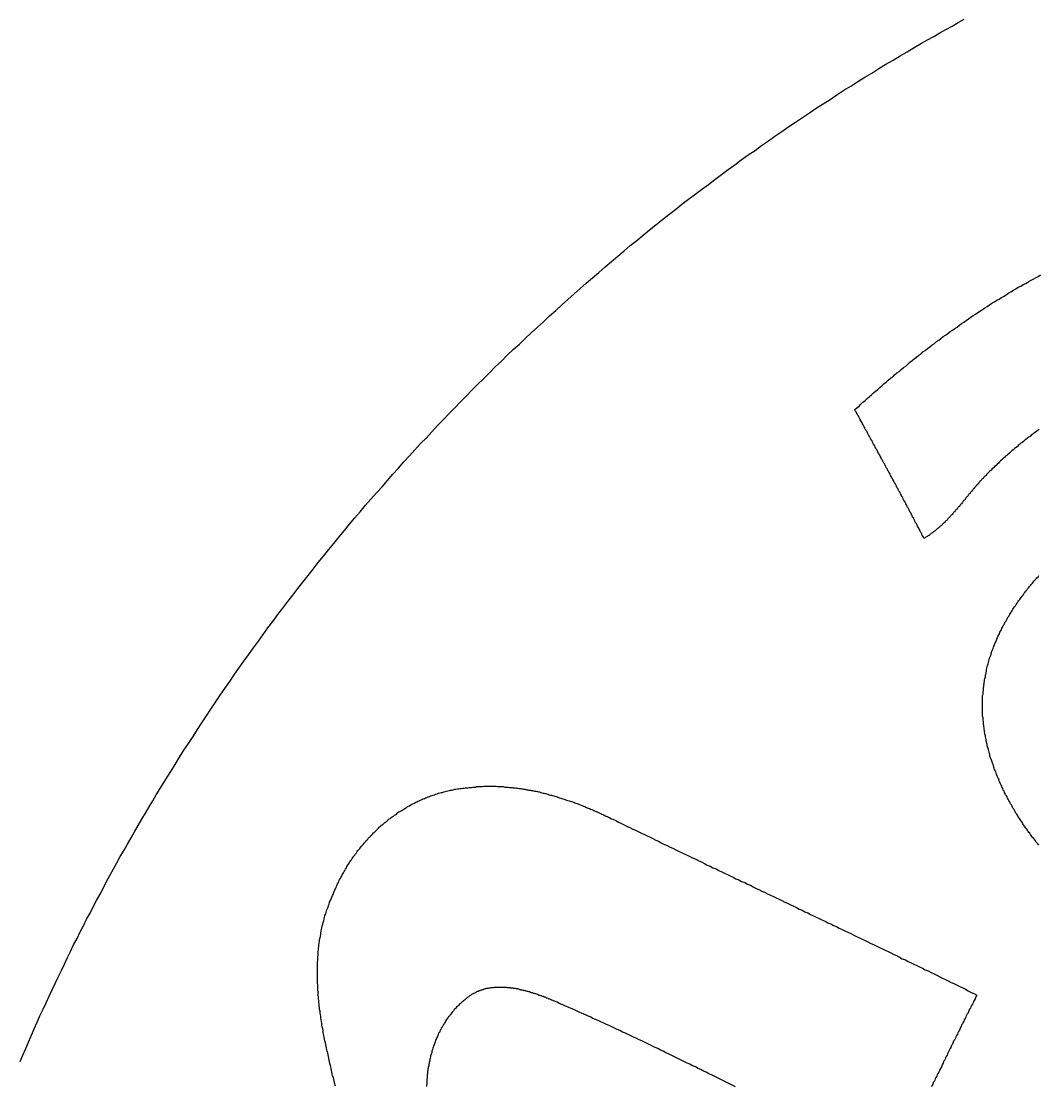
# Model space of a CAD drawing. Extents: x 61 to 163, y 47 to 87.
# Drawn here: x 66.123 to 70.293, y 62.933 to 67.299 of the extents above; entities that cross this region are included whole.
import ezdxf

# ---------------------------------------------------------------- set-up
doc = ezdxf.new("R2010")
doc.units = 0
doc.layers.get('0').update_dxf_attribs({"linetype": 'CONTINUOUS'})
doc.layers.add('GRAVIRANJE', color=3, linetype='CONTINUOUS')

msp = doc.modelspace()

# ---------------------------------------------------------------- linework, layer by layer
msp.add_circle((74.3058, 59.607), 13)
at = {"layer": 'GRAVIRANJE'}
for points in [[(66.118, 63.0323), (66.129, 63.059), (66.1415, 63.0857), (66.1525, 63.1123), (66.1651, 63.1406), (66.176, 63.1672), (66.1886, 63.1939), (66.1996, 63.2205), (66.2121, 63.2472), (66.2247, 63.2738), (66.2372, 63.3005), (66.2497, 63.3272), (66.2623, 63.3523), (66.2748, 63.3789), (66.2874, 63.4056), (66.2999, 63.4322), (66.3125, 63.4589), (66.325, 63.484), (66.3376, 63.5106), (66.3517, 63.5373), (66.3642, 63.564), (66.3783, 63.589), (66.3909, 63.6157), (66.405, 63.6408), (66.4175, 63.6675), (66.4317, 63.6925), (66.4458, 63.7192), (66.4599, 63.7443), (66.4724, 63.771), (66.4865, 63.796), (66.5007, 63.8227), (66.5148, 63.8478), (66.5289, 63.8729), (66.5446, 63.8995), (66.5587, 63.9246), (66.5728, 63.9497), (66.5869, 63.9748), (66.6026, 63.9999), (66.6167, 64.0266), (66.6324, 64.0517), (66.6465, 64.0767), (66.6622, 64.1018), (66.6763, 64.1269), (66.692, 64.152), (66.7076, 64.1771), (66.7233, 64.2022), (66.739, 64.2257), (66.7531, 64.2508), (66.7719, 64.2806), (66.7892, 64.3088), (66.808, 64.3371), (66.8268, 64.3653), (66.8456, 64.3935), (66.8629, 64.4217), (66.8817, 64.45), (66.9005, 64.4782), (66.9194, 64.5064), (66.9382, 64.5346), (66.957, 64.5629), (66.9774, 64.5911), (66.9962, 64.6178), (67.015, 64.646), (67.0354, 64.6742), (67.0542, 64.7009), (67.0746, 64.7291), (67.095, 64.7558), (67.1138, 64.784), (67.1342, 64.8106), (67.1546, 64.8373), (67.175, 64.8655), (67.1953, 64.8922), (67.2157, 64.9188), (67.2361, 64.9455), (67.2565, 64.9722), (67.2769, 64.9988), (67.2988, 65.0255), (67.3192, 65.0521), (67.3396, 65.0788), (67.3616, 65.1055), (67.3835, 65.1321), (67.4039, 65.1572), (67.4259, 65.1839), (67.4478, 65.2105), (67.4682, 65.2356), (67.4902, 65.2623), (67.5121, 65.2874), (67.5341, 65.314), (67.556, 65.3391), (67.5795, 65.3642), (67.6015, 65.3893), (67.6235, 65.416), (67.6454, 65.441), (67.6689, 65.4661), (67.6909, 65.4912), (67.7144, 65.5163), (67.7364, 65.5414), (67.7599, 65.5665), (67.7834, 65.59), (67.8054, 65.6151), (67.8289, 65.6402), (67.8524, 65.6637), (67.8759, 65.6888), (67.8995, 65.7139), (67.923, 65.7374), (67.9465, 65.7609), (67.97, 65.786), (67.9935, 65.8096), (68.0186, 65.8331), (68.0422, 65.8566), (68.0657, 65.8817), (68.0908, 65.9052), (68.1143, 65.9287), (68.1394, 65.9523), (68.1645, 65.9742), (68.188, 65.9977), (68.2131, 66.0213), (68.2382, 66.0448), (68.2633, 66.0667), (68.2884, 66.0903), (68.3134, 66.1122), (68.3385, 66.1357), (68.3636, 66.1577), (68.3887, 66.1812), (68.4138, 66.2032), (68.4389, 66.2251), (68.464, 66.2471), (68.4906, 66.269), (68.5157, 66.291), (68.5424, 66.3129), (68.5675, 66.3349), (68.5941, 66.3568), (68.6192, 66.3788), (68.6459, 66.3992), (68.6726, 66.4211), (68.6976, 66.4431), (68.7243, 66.4635), (68.751, 66.4854), (68.7776, 66.5058), (68.8043, 66.5262), (68.8309, 66.5482), (68.8576, 66.5685), (68.8843, 66.5889), (68.9109, 66.6093), (68.9391, 66.6297), (68.9658, 66.6501), (68.9925, 66.6705), (69.0207, 66.6909), (69.0473, 66.7097), (69.074, 66.7301), (69.1022, 66.7505), (69.1305, 66.7693), (69.1571, 66.7897), (69.1853, 66.8085), (69.212, 66.8273), (69.2402, 66.8461), (69.2685, 66.8665), (69.2967, 66.8853), (69.3249, 66.9041), (69.3531, 66.923), (69.3814, 66.9418), (69.4096, 66.9606), (69.4378, 66.9778), (69.466, 66.9967), (69.4943, 67.0155), (69.5225, 67.0327), (69.5523, 67.0515), (69.5805, 67.0688), (69.6087, 67.086), (69.6385, 67.1049), (69.6668, 67.1221), (69.6966, 67.1394), (69.7248, 67.1566), (69.7546, 67.1739), (69.7828, 67.1911), (69.8126, 67.2084), (69.8377, 67.2225), (69.8628, 67.2366), (69.8879, 67.2507), (69.913, 67.2648), (69.9381, 67.2789), (69.9632, 67.293), (69.9882, 67.3072)], [(70.2956, 65.6245), (70.2909, 65.6214), (70.2846, 65.6167), (70.2799, 65.6135), (70.2736, 65.6088), (70.2689, 65.6057), (70.2627, 65.601), (70.258, 65.5963), (70.2517, 65.5932), (70.247, 65.5884), (70.2407, 65.5837), (70.236, 65.5806), (70.2313, 65.5759), (70.225, 65.5712), (70.2203, 65.5681), (70.2141, 65.5634), (70.2094, 65.5587), (70.2046, 65.5539), (70.1984, 65.5492), (70.1937, 65.5461), (70.189, 65.5414), (70.1827, 65.5367), (70.178, 65.532), (70.1733, 65.5273), (70.167, 65.5226), (70.1623, 65.5179), (70.1576, 65.5147), (70.1529, 65.51), (70.1482, 65.5053), (70.1419, 65.5006), (70.1372, 65.4959), (70.1325, 65.4912), (70.1278, 65.4865), (70.1231, 65.4818), (70.1184, 65.4771), (70.1121, 65.4724), (70.1074, 65.4677), (70.1027, 65.463), (70.098, 65.4583), (70.0933, 65.4536), (70.0886, 65.4489), (70.0839, 65.4442), (70.0792, 65.4395), (70.0776, 65.4363), (70.0745, 65.4348), (70.0729, 65.4332), (70.0714, 65.4301), (70.0682, 65.4285), (70.0666, 65.4269), (70.0651, 65.4238), (70.0635, 65.4222), (70.0604, 65.4207), (70.0588, 65.4175), (70.0572, 65.416), (70.0557, 65.4144), (70.0525, 65.4112), (70.051, 65.4097), (70.0494, 65.4081), (70.0478, 65.405), (70.0447, 65.4034), (70.0431, 65.4003), (70.0416, 65.3987), (70.04, 65.3971), (70.0384, 65.394), (70.0353, 65.3924), (70.0337, 65.3909), (70.0321, 65.3877), (70.0306, 65.3862), (70.0274, 65.383), (70.0259, 65.3815), (70.0243, 65.3799), (70.0227, 65.3767), (70.0212, 65.3752), (70.0196, 65.372), (70.0165, 65.3705), (70.0149, 65.3673), (70.0133, 65.3658), (70.0118, 65.3642), (70.0102, 65.3611), (70.0071, 65.3595), (70.0055, 65.3564), (70.0039, 65.3548), (70.0024, 65.3517), (70.0008, 65.3501), (69.9992, 65.3485), (69.9961, 65.3454), (69.9945, 65.3438), (69.9929, 65.3407), (69.9914, 65.3391), (69.9898, 65.336), (69.9882, 65.3344), (69.9851, 65.3328), (69.9835, 65.3297), (69.982, 65.3281), (69.9804, 65.325), (69.9788, 65.3234), (69.9773, 65.3203), (69.9741, 65.3187), (69.9726, 65.3172), (69.971, 65.314), (69.9694, 65.3125), (69.9679, 65.3093), (69.9647, 65.3077), (69.9632, 65.3062), (69.9616, 65.303), (69.96, 65.3015), (69.9584, 65.2983), (69.9553, 65.2968), (69.9537, 65.2952), (69.9522, 65.2921), (69.9506, 65.2905), (69.949, 65.2874), (69.9459, 65.2858), (69.9443, 65.2842), (69.9428, 65.2811), (69.9412, 65.2795), (69.9396, 65.2764), (69.9365, 65.2748), (69.9349, 65.2732), (69.9334, 65.2701), (69.9318, 65.2685), (69.9287, 65.267), (69.9271, 65.2638), (69.9255, 65.2623), (69.9239, 65.2607), (69.9208, 65.2576), (69.9192, 65.256), (69.9177, 65.2544), (69.9161, 65.2513), (69.913, 65.2497), (69.9114, 65.2482), (69.9098, 65.2466), (69.9067, 65.2435), (69.9051, 65.2419), (69.9036, 65.2403), (69.9004, 65.2372), (69.8989, 65.2356), (69.8973, 65.234), (69.8942, 65.2325), (69.8926, 65.2293), (69.891, 65.2278), (69.8879, 65.2262), (69.8863, 65.2246), (69.8847, 65.2231), (69.8816, 65.2199), (69.88, 65.2184), (69.8769, 65.2168), (69.8753, 65.2152), (69.8738, 65.2137), (69.8706, 65.2105), (69.8691, 65.209), (69.8659, 65.2074), (69.8644, 65.2058), (69.8612, 65.2042), (69.8597, 65.2027), (69.8565, 65.2011), (69.8549, 65.1995), (69.8518, 65.198), (69.8502, 65.1948), (69.8471, 65.1933), (69.8455, 65.1917), (69.8424, 65.1901), (69.8408, 65.1886), (69.8377, 65.187), (69.8361, 65.1854), (69.833, 65.1839), (69.8299, 65.1823), (69.8283, 65.1807), (69.8252, 65.1792), (69.8236, 65.1776), (69.8204, 65.1823), (69.8189, 65.187), (69.8157, 65.1901), (69.8142, 65.1948), (69.8126, 65.1995), (69.8095, 65.2027), (69.8079, 65.2074), (69.8063, 65.2121), (69.8032, 65.2152), (69.8016, 65.2199), (69.7985, 65.2246), (69.7969, 65.2278), (69.7954, 65.2325), (69.7922, 65.2372), (69.7907, 65.2403), (69.7875, 65.245), (69.7859, 65.2497), (69.7844, 65.2529), (69.7812, 65.2576), (69.7797, 65.2623), (69.7765, 65.2654), (69.775, 65.2701), (69.7734, 65.2748), (69.7703, 65.278), (69.7687, 65.2827), (69.7656, 65.2874), (69.764, 65.2905), (69.7624, 65.2952), (69.7593, 65.2999), (69.7577, 65.303), (69.7546, 65.3077), (69.753, 65.3125), (69.7514, 65.3156), (69.7483, 65.3203), (69.7467, 65.325), (69.7436, 65.3281), (69.742, 65.3328), (69.7389, 65.336), (69.7373, 65.3407), (69.7358, 65.3454), (69.7326, 65.3485), (69.7311, 65.3532), (69.7279, 65.3579), (69.7264, 65.3611), (69.7248, 65.3658), (69.7217, 65.3705), (69.7201, 65.3736), (69.7169, 65.3783), (69.7154, 65.383), (69.7122, 65.3862), (69.7107, 65.3909), (69.7091, 65.3956), (69.706, 65.3987), (69.7044, 65.4034), (69.7013, 65.4065), (69.6997, 65.4112), (69.6981, 65.416), (69.695, 65.4191), (69.6934, 65.4238), (69.6903, 65.4285), (69.6887, 65.4316), (69.6856, 65.4363), (69.684, 65.441), (69.6824, 65.4442), (69.6793, 65.4489), (69.6777, 65.4536), (69.6746, 65.4567), (69.673, 65.4614), (69.6699, 65.4661), (69.6683, 65.4693), (69.6668, 65.474), (69.6636, 65.4771), (69.6621, 65.4818), (69.6589, 65.4865), (69.6574, 65.4897), (69.6542, 65.4944), (69.6527, 65.4991), (69.6495, 65.5022), (69.6479, 65.5069), (69.6464, 65.5116), (69.6432, 65.5147), (69.6417, 65.5194), (69.6385, 65.5242), (69.637, 65.5273), (69.6338, 65.532), (69.6323, 65.5351), (69.6307, 65.5398), (69.6276, 65.5445), (69.626, 65.5477), (69.6229, 65.5524), (69.6213, 65.5571), (69.6182, 65.5602), (69.6166, 65.5649), (69.6135, 65.5696), (69.6119, 65.5728), (69.6103, 65.5775), (69.6072, 65.5806), (69.6056, 65.5853), (69.6025, 65.59), (69.6009, 65.5932), (69.5978, 65.5979), (69.5962, 65.6026), (69.5946, 65.6057), (69.5915, 65.6104), (69.5899, 65.6151), (69.5868, 65.6182), (69.5852, 65.6229), (69.5821, 65.6261), (69.5805, 65.6308), (69.5774, 65.6355), (69.5758, 65.6386), (69.5742, 65.6433), (69.5711, 65.648), (69.5695, 65.6512), (69.5664, 65.6559), (69.5648, 65.6606), (69.5617, 65.6637), (69.5601, 65.6684), (69.557, 65.6731), (69.5554, 65.6763), (69.5539, 65.681), (69.5507, 65.6841), (69.5492, 65.6888), (69.546, 65.6935), (69.5445, 65.6967), (69.5413, 65.7014), (69.5397, 65.7061), (69.5476, 65.7139), (69.557, 65.7202), (69.5648, 65.728), (69.5727, 65.7359), (69.5821, 65.7437), (69.5899, 65.7515), (69.5993, 65.7594), (69.6072, 65.7672), (69.6166, 65.7751), (69.6244, 65.7813), (69.6338, 65.7892), (69.6417, 65.797), (69.6511, 65.8049), (69.6589, 65.8111), (69.6683, 65.819), (69.6762, 65.8268), (69.6856, 65.8346), (69.695, 65.8409), (69.7028, 65.8488), (69.7122, 65.8566), (69.7217, 65.8629), (69.7295, 65.8707), (69.7389, 65.8786), (69.7483, 65.8848), (69.7562, 65.8927), (69.7656, 65.9005), (69.775, 65.9068), (69.7828, 65.9146), (69.7922, 65.9209), (69.8016, 65.9287), (69.811, 65.935), (69.8189, 65.9429), (69.8283, 65.9491), (69.8377, 65.957), (69.8471, 65.9632), (69.8565, 65.9711), (69.8659, 65.9774), (69.8738, 65.9852), (69.8832, 65.9915), (69.8926, 65.9977), (69.902, 66.0056), (69.9114, 66.0119), (69.9208, 66.0181), (69.9302, 66.026), (69.9396, 66.0322), (69.949, 66.0385), (69.9584, 66.0448), (69.9679, 66.0526), (69.9773, 66.0589), (69.9867, 66.0652), (69.9961, 66.0714), (70.0055, 66.0777), (70.0149, 66.0856), (70.0243, 66.0918), (70.0337, 66.0981), (70.0431, 66.1044), (70.0541, 66.1106), (70.0635, 66.1169), (70.0729, 66.1232), (70.0823, 66.1295), (70.0917, 66.1357), (70.1011, 66.142), (70.1121, 66.1483), (70.1215, 66.1546), (70.1309, 66.1593), (70.1404, 66.1655), (70.1513, 66.1718), (70.1607, 66.1781), (70.1701, 66.1843), (70.1796, 66.1891), (70.1905, 66.1953), (70.1999, 66.2016), (70.2094, 66.2079), (70.2203, 66.2126), (70.2297, 66.2188), (70.2407, 66.2236), (70.2501, 66.2298), (70.2595, 66.2361), (70.2705, 66.2408), (70.2799, 66.2471), (70.2909, 66.2518), (70.3003, 66.2581)], [(70.294, 63.9199), (70.2909, 63.9246), (70.2862, 63.9293), (70.2831, 63.9325), (70.2799, 63.9372), (70.2768, 63.9419), (70.2736, 63.9466), (70.2689, 63.9497), (70.2658, 63.9544), (70.2627, 63.9591), (70.2595, 63.9638), (70.2564, 63.9685), (70.2533, 63.9717), (70.2501, 63.9764), (70.247, 63.9811), (70.2439, 63.9858), (70.2407, 63.9889), (70.2376, 63.9936), (70.2344, 63.9983), (70.2313, 64.003), (70.2282, 64.0077), (70.2266, 64.0109), (70.2235, 64.0156), (70.2203, 64.0203), (70.2172, 64.025), (70.2141, 64.0297), (70.2109, 64.0344), (70.2078, 64.0391), (70.2062, 64.0422), (70.2031, 64.0469), (70.1999, 64.0517), (70.1968, 64.0564), (70.1952, 64.0611), (70.1921, 64.0658), (70.189, 64.0705), (70.1858, 64.0752), (70.1843, 64.0799), (70.1811, 64.0846), (70.178, 64.0893), (70.1764, 64.094), (70.1733, 64.0987), (70.1701, 64.1034), (70.1686, 64.1081), (70.1654, 64.1128), (70.1639, 64.1175), (70.1607, 64.1222), (70.1576, 64.1269), (70.156, 64.1316), (70.1529, 64.1363), (70.1513, 64.141), (70.1482, 64.1457), (70.1466, 64.152), (70.1435, 64.1567), (70.1419, 64.1614), (70.1388, 64.1661), (70.1372, 64.1708), (70.1356, 64.1755), (70.1325, 64.1802), (70.1309, 64.1849), (70.1294, 64.1912), (70.1262, 64.1959), (70.1247, 64.2006), (70.1231, 64.2053), (70.12, 64.21), (70.1184, 64.2147), (70.1168, 64.221), (70.1153, 64.2257), (70.1121, 64.2304), (70.1106, 64.2351), (70.109, 64.2398), (70.1074, 64.2461), (70.1059, 64.2508), (70.1043, 64.2555), (70.1027, 64.2602), (70.1011, 64.2665), (70.098, 64.2712), (70.0964, 64.2759), (70.0949, 64.2806), (70.0933, 64.2869), (70.0933, 64.2916), (70.0917, 64.2963), (70.0902, 64.301), (70.0886, 64.3073), (70.087, 64.312), (70.0855, 64.3167), (70.0839, 64.3229), (70.0823, 64.3276), (70.0823, 64.3324), (70.0808, 64.3371), (70.0792, 64.3433), (70.0776, 64.348), (70.0776, 64.3527), (70.0761, 64.359), (70.0745, 64.3637), (70.0745, 64.3684), (70.0729, 64.3747), (70.0729, 64.3794), (70.0714, 64.3841), (70.0714, 64.3904), (70.0698, 64.3951), (70.0698, 64.3998), (70.0682, 64.4061), (70.0682, 64.4108), (70.0666, 64.417), (70.0666, 64.4217), (70.0666, 64.4264), (70.0651, 64.4327), (70.0651, 64.4374), (70.0651, 64.4421), (70.0635, 64.4484), (70.0635, 64.4531), (70.0635, 64.4594), (70.0635, 64.4641), (70.0635, 64.4688), (70.0635, 64.4751), (70.0635, 64.4798), (70.0635, 64.486), (70.0635, 64.4907), (70.0635, 64.4954), (70.0635, 64.5017), (70.0635, 64.5064), (70.0635, 64.5127), (70.0635, 64.5174), (70.0635, 64.5221), (70.0635, 64.5284), (70.0635, 64.5331), (70.0651, 64.5393), (70.0651, 64.5441), (70.0651, 64.5488), (70.0666, 64.555), (70.0666, 64.5597), (70.0666, 64.566), (70.0682, 64.5707), (70.0682, 64.577), (70.0698, 64.5817), (70.0698, 64.5864), (70.0714, 64.5927), (70.0714, 64.5974), (70.0729, 64.6036), (70.0745, 64.6099), (70.0745, 64.6146), (70.0761, 64.6209), (70.0776, 64.6272), (70.0792, 64.6334), (70.0792, 64.6397), (70.0808, 64.646), (70.0823, 64.6507), (70.0839, 64.657), (70.0855, 64.6632), (70.087, 64.6695), (70.0886, 64.6742), (70.0902, 64.6805), (70.0917, 64.6868), (70.0949, 64.6915), (70.0964, 64.6977), (70.098, 64.704), (70.0996, 64.7087), (70.1011, 64.715), (70.1043, 64.7213), (70.1059, 64.726), (70.1074, 64.7322), (70.1106, 64.7385), (70.1121, 64.7432), (70.1153, 64.7495), (70.1168, 64.7542), (70.12, 64.7605), (70.1215, 64.7652), (70.1247, 64.7714), (70.1262, 64.7761), (70.1294, 64.7824), (70.1325, 64.7871), (70.1341, 64.7934), (70.1372, 64.7981), (70.1404, 64.8028), (70.1419, 64.8091), (70.1451, 64.8138), (70.1482, 64.82), (70.1513, 64.8248), (70.1529, 64.8295), (70.156, 64.8357), (70.1592, 64.8404), (70.1623, 64.8451), (70.1654, 64.8514), (70.1686, 64.8561), (70.1717, 64.8608), (70.1749, 64.8671), (70.178, 64.8718), (70.1811, 64.8765), (70.1843, 64.8812), (70.1874, 64.8875), (70.1905, 64.8922), (70.1937, 64.8969), (70.1984, 64.9016), (70.2015, 64.9063), (70.2046, 64.9126), (70.2078, 64.9173), (70.2109, 64.922), (70.2156, 64.9267), (70.2188, 64.9314), (70.2219, 64.9361), (70.225, 64.9408), (70.2297, 64.9455), (70.2329, 64.9518), (70.236, 64.9565), (70.2407, 64.9612), (70.2439, 64.9659), (70.247, 64.9706), (70.2517, 64.9753), (70.2548, 64.98), (70.2595, 64.9847), (70.2627, 64.9894), (70.2674, 64.9941), (70.2705, 64.9988), (70.2752, 65.0035), (70.2784, 65.0082), (70.2831, 65.0114), (70.2862, 65.0161), (70.2909, 65.0208), (70.294, 65.0255)], [(67.4102, 62.932), (67.4086, 62.9398), (67.407, 62.9461), (67.4055, 62.9539), (67.4039, 62.9602), (67.4023, 62.9681), (67.3992, 62.9743), (67.3976, 62.9822), (67.3961, 62.9884), (67.3945, 62.9963), (67.3929, 63.0026), (67.3914, 63.0104), (67.3898, 63.0167), (67.3882, 63.0245), (67.3867, 63.0308), (67.3851, 63.0386), (67.3835, 63.0449), (67.382, 63.0527), (67.3804, 63.0606), (67.3788, 63.0668), (67.3773, 63.0747), (67.3757, 63.081), (67.3741, 63.0888), (67.3725, 63.0951), (67.371, 63.1029), (67.3694, 63.1092), (67.3678, 63.117), (67.3663, 63.1249), (67.3647, 63.1311), (67.3631, 63.139), (67.3616, 63.1453), (67.36, 63.1531), (67.36, 63.1594), (67.3584, 63.1672), (67.3569, 63.175), (67.3553, 63.1813), (67.3553, 63.1892), (67.3537, 63.1954), (67.3522, 63.2033), (67.3506, 63.2111), (67.3506, 63.2174), (67.349, 63.2252), (67.3475, 63.2315), (67.3475, 63.2393), (67.3459, 63.2456), (67.3459, 63.2535), (67.3443, 63.2613), (67.3443, 63.2676), (67.3428, 63.2754), (67.3428, 63.2817), (67.3412, 63.2895), (67.3412, 63.2974), (67.3396, 63.3036), (67.3396, 63.3115), (67.3396, 63.3178), (67.3381, 63.3256), (67.3381, 63.3334), (67.3381, 63.3397), (67.3381, 63.3475), (67.3365, 63.3538), (67.3365, 63.3617), (67.3365, 63.3679), (67.3365, 63.3758), (67.3365, 63.3836), (67.3365, 63.3899), (67.3365, 63.3977), (67.3365, 63.404), (67.3365, 63.4118), (67.3365, 63.4181), (67.3365, 63.426), (67.3365, 63.4338), (67.3365, 63.4401), (67.3381, 63.4479), (67.3381, 63.4542), (67.3381, 63.462), (67.3396, 63.4683), (67.3396, 63.4761), (67.3396, 63.4824), (67.3412, 63.4902), (67.3412, 63.4965), (67.3428, 63.5044), (67.3428, 63.5106), (67.3443, 63.5185), (67.3459, 63.5263), (67.3459, 63.5326), (67.3475, 63.5404), (67.349, 63.5467), (67.3506, 63.5545), (67.3506, 63.5608), (67.3522, 63.5671), (67.3537, 63.5749), (67.3553, 63.5812), (67.3569, 63.589), (67.3584, 63.5953), (67.36, 63.6032), (67.3631, 63.6094), (67.3647, 63.6173), (67.3663, 63.6235), (67.3678, 63.6314), (67.371, 63.6377), (67.3725, 63.6439), (67.3741, 63.6518), (67.3773, 63.658), (67.3804, 63.6659), (67.382, 63.6722), (67.3851, 63.6784), (67.3867, 63.6863), (67.3898, 63.6925), (67.3929, 63.7004), (67.3961, 63.7067), (67.3992, 63.7129), (67.4023, 63.7208), (67.4039, 63.7255), (67.4055, 63.7302), (67.4086, 63.7365), (67.4102, 63.7412), (67.4133, 63.7459), (67.4149, 63.7521), (67.418, 63.7568), (67.4196, 63.7615), (67.4227, 63.7662), (67.4243, 63.7725), (67.4274, 63.7772), (67.4306, 63.7819), (67.4321, 63.7866), (67.4353, 63.7913), (67.4384, 63.7976), (67.4415, 63.8023), (67.4431, 63.807), (67.4463, 63.8117), (67.4494, 63.8164), (67.4525, 63.8211), (67.4557, 63.8274), (67.4572, 63.8321), (67.4604, 63.8368), (67.4635, 63.8415), (67.4666, 63.8462), (67.4698, 63.8509), (67.4729, 63.8556), (67.476, 63.8603), (67.4792, 63.865), (67.4823, 63.8697), (67.4855, 63.8744), (67.4902, 63.8792), (67.4933, 63.8839), (67.4964, 63.8886), (67.4996, 63.8933), (67.5027, 63.898), (67.5058, 63.9011), (67.5105, 63.9058), (67.5137, 63.9105), (67.5168, 63.9152), (67.5215, 63.9199), (67.5247, 63.9231), (67.5278, 63.9278), (67.5325, 63.9325), (67.5356, 63.9372), (67.5388, 63.9403), (67.5435, 63.945), (67.5466, 63.9497), (67.5513, 63.9529), (67.5545, 63.9576), (67.5592, 63.9623), (67.5623, 63.9654), (67.567, 63.9701), (67.5701, 63.9732), (67.5748, 63.9779), (67.5795, 63.9811), (67.5827, 63.9858), (67.5874, 63.9889), (67.5905, 63.9936), (67.5952, 63.9968), (67.5999, 64.0015), (67.6046, 64.0046), (67.6078, 64.0077), (67.6125, 64.0124), (67.6172, 64.0156), (67.6219, 64.0187), (67.625, 64.0219), (67.6297, 64.0266), (67.6344, 64.0297), (67.6391, 64.0328), (67.6438, 64.036), (67.6485, 64.0391), (67.6533, 64.0422), (67.658, 64.0454), (67.6627, 64.0485), (67.6658, 64.0532), (67.6705, 64.0564), (67.6752, 64.0579), (67.6799, 64.0611), (67.6862, 64.0642), (67.6909, 64.0673), (67.6956, 64.0705), (67.7003, 64.0736), (67.705, 64.0767), (67.7097, 64.0799), (67.7144, 64.0814), (67.7191, 64.0846), (67.7238, 64.0877), (67.7285, 64.0893), (67.7348, 64.0924), (67.7395, 64.0956), (67.7442, 64.0971), (67.7489, 64.1003), (67.7536, 64.1018), (67.7599, 64.105), (67.7646, 64.1065), (67.7693, 64.1097), (67.7756, 64.1112), (67.7803, 64.1144), (67.785, 64.1159), (67.7912, 64.1175), (67.796, 64.1191), (67.8007, 64.1222), (67.8069, 64.1238), (67.8116, 64.1254), (67.8163, 64.1269), (67.8226, 64.1285), (67.8273, 64.1301), (67.8336, 64.1332), (67.8383, 64.1348), (67.8446, 64.1363), (67.8493, 64.1363), (67.8555, 64.1379), (67.8602, 64.1395), (67.8665, 64.141), (67.8712, 64.1426), (67.8775, 64.1442), (67.8822, 64.1457), (67.8885, 64.1457), (67.8932, 64.1473), (67.8995, 64.1489), (67.9042, 64.1489), (67.9104, 64.1504), (67.9167, 64.1504), (67.9214, 64.152), (67.9277, 64.152), (67.9324, 64.1536), (67.9387, 64.1536), (67.9434, 64.1551), (67.9481, 64.1551), (67.9528, 64.1551), (67.959, 64.1567), (67.9637, 64.1567), (67.9685, 64.1567), (67.9732, 64.1583), (67.9794, 64.1583), (67.9841, 64.1583), (67.9888, 64.1599), (67.9935, 64.1599), (67.9982, 64.1599), (68.0045, 64.1599), (68.0092, 64.1599), (68.0139, 64.1599), (68.0186, 64.1614), (68.0233, 64.1614), (68.0296, 64.1614), (68.0343, 64.1614), (68.039, 64.1614), (68.0437, 64.1614), (68.05, 64.1614), (68.0547, 64.1614), (68.0594, 64.1614), (68.0641, 64.1614), (68.0688, 64.1614), (68.0751, 64.1599), (68.0798, 64.1599), (68.0845, 64.1599), (68.0892, 64.1599), (68.0939, 64.1599), (68.0986, 64.1599), (68.1049, 64.1583), (68.1096, 64.1583), (68.1143, 64.1583), (68.119, 64.1583), (68.1237, 64.1567), (68.13, 64.1567), (68.1347, 64.1567), (68.1394, 64.1551), (68.1441, 64.1551), (68.1488, 64.1551), (68.1535, 64.1536), (68.1582, 64.1536), (68.1645, 64.152), (68.1692, 64.152), (68.1739, 64.1504), (68.1786, 64.1504), (68.1833, 64.1489), (68.188, 64.1489), (68.1943, 64.1473), (68.199, 64.1473), (68.2037, 64.1457), (68.2084, 64.1457), (68.2131, 64.1442), (68.2178, 64.1442), (68.2225, 64.1426), (68.2272, 64.141), (68.2335, 64.141), (68.2382, 64.1395), (68.2429, 64.1379), (68.2476, 64.1379), (68.2523, 64.1363), (68.257, 64.1348), (68.2617, 64.1332), (68.2664, 64.1332), (68.2711, 64.1316), (68.2758, 64.1301), (68.2821, 64.1285), (68.2868, 64.1269), (68.2915, 64.1254), (68.2962, 64.1254), (68.3009, 64.1238), (68.3056, 64.1222), (68.3103, 64.1207), (68.315, 64.1191), (68.3197, 64.1175), (68.3244, 64.1159), (68.3291, 64.1144), (68.3338, 64.1128), (68.3385, 64.1112), (68.3432, 64.1097), (68.3479, 64.1081), (68.3526, 64.1065), (68.3574, 64.105), (68.3636, 64.1034), (68.3683, 64.1018), (68.373, 64.1003), (68.3777, 64.0987), (68.3824, 64.0971), (68.3871, 64.0956), (68.3919, 64.094), (68.3966, 64.0924), (68.4013, 64.0909), (68.406, 64.0893), (68.4107, 64.0862), (68.4154, 64.0846), (68.4201, 64.083), (68.4248, 64.0814), (68.4279, 64.0799), (68.4326, 64.0783), (68.4373, 64.0752), (68.442, 64.0736), (68.4467, 64.072), (68.4514, 64.0705), (68.4561, 64.0673), (68.4609, 64.0658), (68.4656, 64.0642), (68.4703, 64.0626), (68.475, 64.0595), (68.4797, 64.0579), (68.4844, 64.0564), (68.4891, 64.0532), (68.4938, 64.0517), (68.4985, 64.0501), (68.5016, 64.0469), (68.5063, 64.0454), (68.511, 64.0438), (68.5157, 64.0407), (68.5204, 64.0391), (68.5251, 64.0375), (68.5299, 64.0344), (68.5346, 64.0328), (68.5393, 64.0297), (68.5424, 64.0281), (68.5471, 64.0266), (68.5596, 64.0203), (68.5706, 64.014), (68.5832, 64.0093), (68.5941, 64.003), (68.6067, 63.9968), (68.6177, 63.9921), (68.6302, 63.9858), (68.6412, 63.9811), (68.6537, 63.9748), (68.6647, 63.9685), (68.6773, 63.9638), (68.6882, 63.9576), (68.7008, 63.9529), (68.7118, 63.9466), (68.7243, 63.9403), (68.7353, 63.9356), (68.7463, 63.9293), (68.7588, 63.9231), (68.7698, 63.9184), (68.7823, 63.9121), (68.7933, 63.9074), (68.8058, 63.9011), (68.8168, 63.8948), (68.8294, 63.8901), (68.8403, 63.8839), (68.8529, 63.8792), (68.8639, 63.8729), (68.8764, 63.8666), (68.8874, 63.8619), (68.8999, 63.8556), (68.9109, 63.8509), (68.9235, 63.8447), (68.9344, 63.8384), (68.947, 63.8337), (68.958, 63.8274), (68.9705, 63.8227), (68.9815, 63.8164), (68.994, 63.8102), (69.005, 63.8055), (69.0175, 63.7992), (69.0285, 63.7945), (69.0411, 63.7882), (69.052, 63.7819), (69.0646, 63.7772), (69.0756, 63.771), (69.0881, 63.7662), (69.0991, 63.76), (69.1116, 63.7553), (69.1226, 63.749), (69.1352, 63.7427), (69.1461, 63.738), (69.1587, 63.7317), (69.1697, 63.727), (69.1822, 63.7208), (69.1932, 63.7145), (69.2057, 63.7098), (69.2167, 63.7035), (69.2293, 63.6988), (69.2402, 63.6925), (69.2528, 63.6863), (69.2638, 63.6816), (69.2763, 63.6753), (69.2873, 63.6706), (69.2998, 63.6643), (69.3108, 63.658), (69.3233, 63.6533), (69.3343, 63.6471), (69.3469, 63.6424), (69.3578, 63.6361), (69.3704, 63.6298), (69.3814, 63.6251), (69.3939, 63.6188), (69.4049, 63.6141), (69.4174, 63.6079), (69.4284, 63.6016), (69.441, 63.5969), (69.4519, 63.5906), (69.4645, 63.5859), (69.4755, 63.5796), (69.488, 63.5734), (69.499, 63.5687), (69.5115, 63.5624), (69.5225, 63.5577), (69.535, 63.5514), (69.546, 63.5451), (69.5586, 63.5404), (69.5695, 63.5342), (69.5821, 63.5295), (69.5931, 63.5232), (69.6056, 63.5169), (69.6166, 63.5122), (69.6291, 63.5059), (69.6401, 63.4997), (69.6527, 63.495), (69.6636, 63.4887), (69.6762, 63.484), (69.6872, 63.4777), (69.6997, 63.4714), (69.7107, 63.4667), (69.7232, 63.4605), (69.7342, 63.4542), (69.7467, 63.4495), (69.7577, 63.4432), (69.7703, 63.4369), (69.7812, 63.4322), (69.7938, 63.426), (69.8048, 63.4213), (69.8173, 63.415), (69.8283, 63.4087), (69.8408, 63.404), (69.8518, 63.3977), (69.8644, 63.3915), (69.8753, 63.3868), (69.8879, 63.3805), (69.8989, 63.3742), (69.9114, 63.3695), (69.9224, 63.3632), (69.9349, 63.357), (69.9459, 63.3523), (69.9584, 63.346), (69.9694, 63.3397), (69.982, 63.335), (69.9929, 63.3287), (70.0039, 63.3225), (70.0165, 63.3162), (70.0274, 63.3115), (70.04, 63.3052), (70.0369, 63.3005), (70.0337, 63.2942), (70.0321, 63.2895), (70.029, 63.2833), (70.0259, 63.2785), (70.0243, 63.2738), (70.0212, 63.2676), (70.018, 63.2629), (70.0149, 63.2566), (70.0133, 63.2519), (70.0102, 63.2472), (70.0071, 63.2409), (70.0055, 63.2362), (70.0024, 63.2299), (69.9992, 63.2252), (69.9961, 63.2205), (69.9945, 63.2143), (69.9914, 63.2095), (69.9882, 63.2033), (69.9867, 63.1986), (69.9835, 63.1939), (69.9804, 63.1876), (69.9773, 63.1829), (69.9757, 63.1766), (69.9726, 63.1719), (69.9694, 63.1656), (69.9679, 63.1609), (69.9647, 63.1562), (69.9616, 63.15), (69.96, 63.1453), (69.9569, 63.139), (69.9537, 63.1343), (69.9522, 63.128), (69.949, 63.1233), (69.9459, 63.1186), (69.9428, 63.1123), (69.9412, 63.1076), (69.9381, 63.1013), (69.9349, 63.0966), (69.9334, 63.0904), (69.9302, 63.0857), (69.9271, 63.081), (69.9255, 63.0747), (69.9224, 63.07), (69.9192, 63.0637), (69.9177, 63.059), (69.9145, 63.0527), (69.9114, 63.048), (69.9098, 63.0418), (69.9067, 63.0371), (69.9036, 63.0323), (69.902, 63.0261), (69.8989, 63.0214), (69.8957, 63.0151), (69.8942, 63.0104), (69.891, 63.0041), (69.8879, 62.9994), (69.8863, 62.9947), (69.8832, 62.9884), (69.88, 62.9837), (69.8769, 62.9775), (69.8753, 62.9728), (69.8722, 62.9665), (69.8691, 62.9618), (69.8675, 62.9555), (69.8644, 62.9508), (69.8612, 62.9461), (69.8597, 62.9398), (69.8565, 62.9351), (69.8534, 62.9288)], [(69.0505, 62.9288), (69.0395, 62.9336), (69.0285, 62.9398), (69.0175, 62.9445), (69.0066, 62.9508), (68.9956, 62.9555), (68.9846, 62.9618), (68.9736, 62.9665), (68.9627, 62.9728), (68.9517, 62.9775), (68.9407, 62.9822), (68.9297, 62.9884), (68.9188, 62.9931), (68.9078, 62.9994), (68.8968, 63.0041), (68.8858, 63.0104), (68.8748, 63.0151), (68.8639, 63.0214), (68.8529, 63.0261), (68.8419, 63.0308), (68.8309, 63.0371), (68.82, 63.0418), (68.809, 63.048), (68.798, 63.0527), (68.787, 63.059), (68.7761, 63.0637), (68.7651, 63.0684), (68.7541, 63.0747), (68.7431, 63.0794), (68.7321, 63.0857), (68.7212, 63.0904), (68.7102, 63.0951), (68.6992, 63.1013), (68.6882, 63.1061), (68.6773, 63.1123), (68.6663, 63.117), (68.6553, 63.1217), (68.6428, 63.128), (68.6318, 63.1327), (68.6208, 63.1374), (68.6098, 63.1437), (68.5989, 63.1484), (68.5879, 63.1531), (68.5769, 63.1594), (68.5659, 63.1641), (68.5549, 63.1688), (68.544, 63.175), (68.533, 63.1798), (68.522, 63.1845), (68.511, 63.1892), (68.4985, 63.1954), (68.4875, 63.2001), (68.4765, 63.2048), (68.4656, 63.2095), (68.4546, 63.2158), (68.4436, 63.2205), (68.4326, 63.2252), (68.4216, 63.2299), (68.4091, 63.2346), (68.3981, 63.2409), (68.3871, 63.2456), (68.3762, 63.2503), (68.3652, 63.255), (68.3542, 63.2597), (68.3432, 63.2644), (68.3307, 63.2691), (68.3197, 63.2754), (68.3087, 63.2801), (68.2978, 63.2848), (68.2946, 63.2848), (68.2931, 63.2864), (68.2899, 63.288), (68.2868, 63.288), (68.2837, 63.2895), (68.2821, 63.2911), (68.2789, 63.2927), (68.2758, 63.2927), (68.2742, 63.2942), (68.2711, 63.2958), (68.268, 63.2958), (68.2648, 63.2974), (68.2633, 63.2989), (68.2601, 63.2989), (68.257, 63.3005), (68.2539, 63.3021), (68.2523, 63.3021), (68.2492, 63.3036), (68.246, 63.3036), (68.2429, 63.3052), (68.2413, 63.3068), (68.2382, 63.3068), (68.235, 63.3083), (68.2319, 63.3099), (68.2288, 63.3099), (68.2272, 63.3115), (68.2241, 63.3115), (68.2209, 63.313), (68.2178, 63.3146), (68.2147, 63.3146), (68.2115, 63.3162), (68.2099, 63.3162), (68.2068, 63.3178), (68.2037, 63.3178), (68.2005, 63.3193), (68.1974, 63.3193), (68.1943, 63.3209), (68.1927, 63.3209), (68.1896, 63.3225), (68.1864, 63.3225), (68.1833, 63.324), (68.1802, 63.324), (68.177, 63.3256), (68.1739, 63.3256), (68.1723, 63.3272), (68.1692, 63.3272), (68.166, 63.3272), (68.1629, 63.3287), (68.1598, 63.3287), (68.1566, 63.3303), (68.1535, 63.3303), (68.1519, 63.3303), (68.1488, 63.3319), (68.1457, 63.3319), (68.1425, 63.3319), (68.1394, 63.3334), (68.1362, 63.3334), (68.1331, 63.3334), (68.13, 63.3334), (68.1284, 63.335), (68.1253, 63.335), (68.1221, 63.335), (68.119, 63.335), (68.1159, 63.335), (68.1127, 63.3366), (68.1096, 63.3366), (68.108, 63.3366), (68.1049, 63.3366), (68.1017, 63.3366), (68.0986, 63.3366), (68.0955, 63.3366), (68.0923, 63.3366), (68.0892, 63.3366), (68.0876, 63.3366), (68.0845, 63.3366), (68.0814, 63.3366), (68.0782, 63.3366), (68.0751, 63.3366), (68.0719, 63.3366), (68.0688, 63.3366), (68.0672, 63.3366), (68.0641, 63.3366), (68.061, 63.3366), (68.0578, 63.335), (68.0547, 63.335), (68.0531, 63.335), (68.05, 63.335), (68.0469, 63.335), (68.0437, 63.3334), (68.0406, 63.3334), (68.039, 63.3334), (68.0359, 63.3319), (68.0327, 63.3319), (68.0296, 63.3319), (68.0265, 63.3303), (68.0249, 63.3303), (68.0218, 63.3287), (68.0186, 63.3287), (68.0155, 63.3272), (68.0139, 63.3272), (68.0108, 63.3256), (68.0077, 63.3256), (68.0045, 63.324), (68.003, 63.3225), (67.9998, 63.3225), (67.9967, 63.3209), (67.9951, 63.3193), (67.992, 63.3193), (67.9888, 63.3178), (67.9857, 63.3162), (67.9841, 63.3146), (67.981, 63.313), (67.9779, 63.3115), (67.9763, 63.3115), (67.9732, 63.3099), (67.9716, 63.3083), (67.9685, 63.3068), (67.9653, 63.3052), (67.9637, 63.3036), (67.9606, 63.3021), (67.9575, 63.2989), (67.9559, 63.2974), (67.9528, 63.2958), (67.9512, 63.2942), (67.9481, 63.2927), (67.9465, 63.2911), (67.9434, 63.288), (67.9402, 63.2848), (67.9355, 63.2817), (67.9324, 63.2785), (67.9292, 63.2754), (67.9245, 63.2723), (67.9214, 63.2691), (67.9183, 63.266), (67.9151, 63.2629), (67.912, 63.2597), (67.9073, 63.255), (67.9042, 63.2519), (67.901, 63.2488), (67.8979, 63.2456), (67.8947, 63.2409), (67.8916, 63.2378), (67.8885, 63.2346), (67.8869, 63.2315), (67.8838, 63.2268), (67.8806, 63.2237), (67.8775, 63.219), (67.8744, 63.2158), (67.8712, 63.2127), (67.8697, 63.208), (67.8665, 63.2048), (67.8634, 63.2001), (67.8618, 63.197), (67.8587, 63.1923), (67.8571, 63.1892), (67.854, 63.1845), (67.8524, 63.1813), (67.8493, 63.1766), (67.8477, 63.1735), (67.8446, 63.1688), (67.843, 63.1641), (67.8399, 63.1609), (67.8383, 63.1562), (67.8367, 63.1515), (67.8336, 63.1484), (67.832, 63.1437), (67.8305, 63.139), (67.8289, 63.1358), (67.8257, 63.1311), (67.8242, 63.1264), (67.8226, 63.1233), (67.821, 63.1186), (67.8195, 63.1139), (67.8179, 63.1092), (67.8163, 63.1045), (67.8148, 63.1013), (67.8132, 63.0966), (67.8116, 63.0919), (67.8101, 63.0872), (67.8085, 63.0825), (67.8069, 63.0778), (67.8054, 63.0747), (67.8054, 63.07), (67.8038, 63.0653), (67.8022, 63.0606), (67.8007, 63.0559), (67.8007, 63.0512), (67.7991, 63.0465), (67.7975, 63.0418), (67.7975, 63.0371), (67.796, 63.0323), (67.7944, 63.0292), (67.7944, 63.0245), (67.7928, 63.0198), (67.7928, 63.0151), (67.7912, 63.0104), (67.7912, 63.0057), (67.7897, 63.001), (67.7897, 62.9963), (67.7881, 62.9916), (67.7881, 62.9869), (67.7881, 62.9822), (67.7865, 62.9775), (67.7865, 62.9728), (67.7865, 62.9681), (67.7865, 62.9633), (67.785, 62.9586), (67.785, 62.9539), (67.785, 62.9492), (67.785, 62.9445), (67.785, 62.9398), (67.7834, 62.9351), (67.7834, 62.9304)]]:
    msp.add_lwpolyline(points, dxfattribs=at)

doc.saveas('drawing.dxf')
